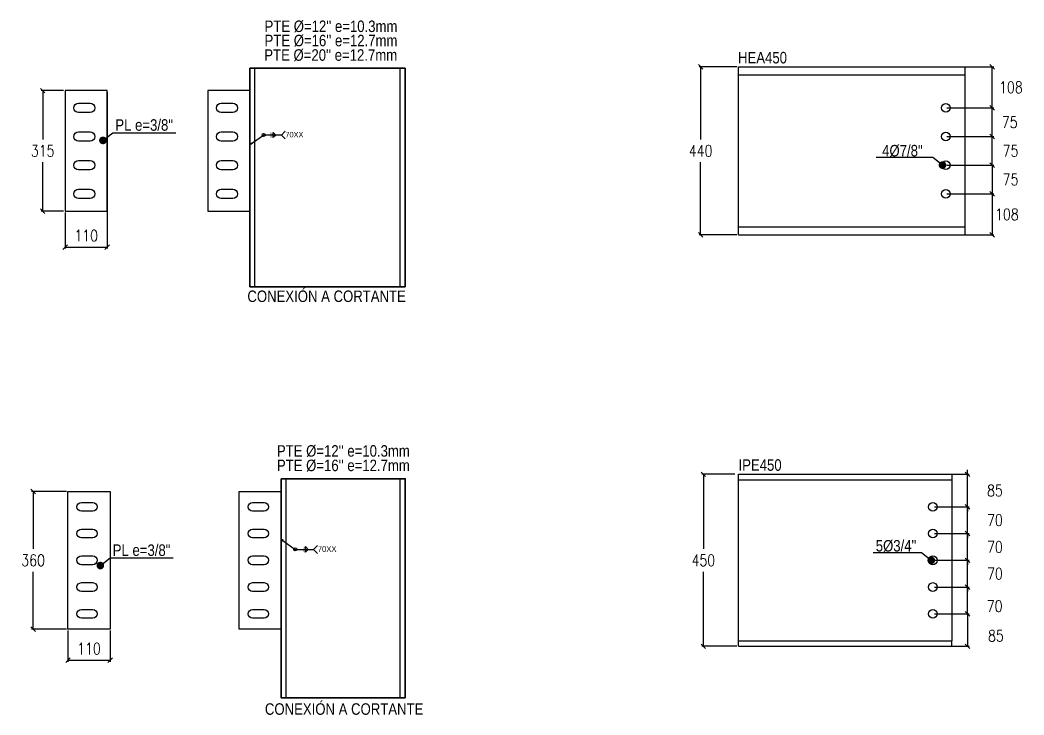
# Model space of a CAD drawing. Header units: millimetres. Extents: x -999 to 93225, y -17477 to 29086.
# Drawn here: x 12974 to 15599, y -8681 to -6863 of the extents above; entities that cross this region are included whole.
import ezdxf
from ezdxf.enums import TextEntityAlignment as Align

# ---------------------------------------------------------------- set-up
doc = ezdxf.new("R2010")
doc.units = ezdxf.units.MM
doc.header["$LTSCALE"] = 0.4
doc.layers.get('0').update_dxf_attribs({"color": 255})
for name, color, linetype in [('COTAS', 8, 'Continuous'), ('P-PLATINA', 6, 'Continuous'), ('perforaciones', 1, 'Continuous'), ('TITULO', 3, 'Continuous')]:
    doc.layers.add(name, color=color, linetype=linetype)
doc.layers.add('E_COLUMNAS-3', color=1, linetype='Continuous', lineweight=35)
doc.styles.add('Arial Narrow', font='', dxfattribs={"height": 0.2})
doc.styles.add('CNI_COTAS', font='romans.shx', dxfattribs={"width": 0.8})
doc.styles.add('ROMANS', font='DINGRAFO.SHX')
doc.styles.get('Arial Narrow').set_extended_font_data('Arial Narrow')
doc.dimstyles.new('1.1', dxfattribs={"dimscale": 0, "dimtxt": 15, "dimasz": 20, "dimexe": 2, "dimexo": 2, "dimgap": 7, "dimtad": 1, "dimdec": 0, "dimzin": 4, "dimdsep": 46, "dimtxsty": 'CNI_COTAS', "dimblk": 'DOTSMALL', "dimcen": 0, "dimclrd": 256, "dimclrt": 3, "dimadec": 0, "dimazin": 0, "dimtfac": 1, "dimtdec": 0, "dimtmove": 2, "dimatfit": 0, "dimldrblk": 'DOT', "dimfxl": 0.05, "dimtolj": 1, "dimtzin": 0, "dimarcsym": 1})
doc.dimstyles.new('1.4', dxfattribs={"dimscale": 0, "dimtxt": 30, "dimasz": 12, "dimexe": 4, "dimexo": 4, "dimgap": 15, "dimtad": 1, "dimdec": 0, "dimzin": 4, "dimdsep": 46, "dimtxsty": 'CNI_COTAS', "dimblk": 'OBLIQUE', "dimcen": -0.09, "dimclrd": 256, "dimclrt": 3, "dimadec": 0, "dimazin": 0, "dimtfac": 1, "dimtdec": 0, "dimtmove": 2, "dimatfit": 0, "dimldrblk": 'DOT', "dimfxl": 0.05, "dimtolj": 1, "dimtzin": 0, "dimarcsym": 0})

# ---------------------------------------------------------------- blocks, each defined once
blk = doc.blocks.new('_Oblique')
at = {"color": 0, "linetype": 'ByBlock', "lineweight": -2}
blk.add_line((-0.5, -0.5), (0.5, 0.5), dxfattribs=at)
blk = doc.blocks.new('*D679')
at = {"layer": 'COTAS', "color": 0, "lineweight": -2, "transparency": 16777216}
for p, q in [((13087.8, -7047.9), (13029, -7047.9)), ((13087.8, -7362.9), (13029, -7362.9))]:
    blk.add_line(p, q, dxfattribs=at)
at = {"layer": 'COTAS', "lineweight": -2, "transparency": 16777216}
for p, q in [((13033, -7047.9), (13033, -7175.4)), ((13033, -7362.9), (13033, -7235.4))]:
    blk.add_line(p, q, dxfattribs=at)
at = {"layer": 'Defpoints', "color": 0, "transparency": 16777216}
for p in [(13091.8, -7047.9), (13033, -7362.9), (13091.8, -7362.9)]:
    blk.add_point(p, dxfattribs=at)
at = {"layer": 'COTAS', "lineweight": -2, "transparency": 16777216, "xscale": 12, "yscale": 12, "zscale": 12}
for p, rotation in [((13033, -7047.9), 90), ((13033, -7362.9), 270)]:
    blk.add_blockref('_Oblique', p, dxfattribs=dict(at, rotation=rotation))
at = {"layer": 'COTAS', "color": 3, "transparency": 16777216, "insert": (13033, -7205.4), "char_height": 30, "attachment_point": 5, "rotation": 0.01, "style": 'CNI_COTAS'}
blk.add_mtext('\\A1;315', dxfattribs=at)
blk = doc.blocks.new('_Dot')
at = {"color": 0, "linetype": 'ByBlock', "lineweight": -2}
blk.add_line((-0.5, 0), (-1, 0), dxfattribs=at)
at = {"color": 0, "linetype": 'ByBlock', "const_width": 0.5}
blk.add_lwpolyline([(-0.25, 0, 1), (0.25, 0, 1)], format="xyb", close=True, dxfattribs=at)
blk = doc.blocks.new('*D680')
at = {"layer": 'COTAS', "color": 0, "lineweight": -2, "transparency": 16777216}
for p, q in [((13201.8, -7051.9), (13201.8, -7461.1)), ((13091.8, -7366.9), (13091.8, -7461.1))]:
    blk.add_line(p, q, dxfattribs=at)
at = {"layer": 'COTAS', "lineweight": -2, "transparency": 16777216}
blk.add_line((13091.8, -7457.1), (13201.8, -7457.1), dxfattribs=at)
at = {"layer": 'Defpoints', "color": 0, "transparency": 16777216}
for p in [(13201.8, -7047.9), (13091.8, -7362.9), (13201.8, -7457.1)]:
    blk.add_point(p, dxfattribs=at)
at = {"layer": 'COTAS', "lineweight": -2, "transparency": 16777216, "xscale": 12, "yscale": 12, "zscale": 12, "rotation": 180}
blk.add_blockref('_Oblique', (13091.8, -7457.1), dxfattribs=at)
at = {"layer": 'COTAS', "lineweight": -2, "transparency": 16777216, "xscale": 12, "yscale": 12, "zscale": 12}
blk.add_blockref('_Oblique', (13201.8, -7457.1), dxfattribs=at)
at = {"layer": 'COTAS', "color": 3, "transparency": 16777216, "insert": (13146.8, -7427.1), "char_height": 30, "attachment_point": 5, "style": 'CNI_COTAS'}
blk.add_mtext('\\A1;110', dxfattribs=at)
blk = doc.blocks.new('*D710')
at = {"layer": 'COTAS', "color": 0, "lineweight": -2, "transparency": 16777216}
for p, q in [((14848.6, -6985.4), (14749.6, -6985.4)), ((14848.6, -7425.4), (14749.6, -7425.4))]:
    blk.add_line(p, q, dxfattribs=at)
at = {"layer": 'COTAS', "lineweight": -2, "transparency": 16777216}
for p, q in [((14753.6, -6985.4), (14753.6, -7175.4)), ((14753.6, -7425.4), (14753.6, -7235.4))]:
    blk.add_line(p, q, dxfattribs=at)
at = {"layer": 'Defpoints', "color": 0, "transparency": 16777216}
for p in [(14753.6, -6985.4), (14852.6, -6985.4), (14852.6, -7425.4)]:
    blk.add_point(p, dxfattribs=at)
at = {"layer": 'COTAS', "lineweight": -2, "transparency": 16777216, "xscale": 12, "yscale": 12, "zscale": 12}
for p, rotation in [((14753.6, -6985.4), 90), ((14753.6, -7425.4), 270)]:
    blk.add_blockref('_Oblique', p, dxfattribs=dict(at, rotation=rotation))
at = {"layer": 'COTAS', "color": 3, "transparency": 16777216, "insert": (14753.6, -7205.4), "char_height": 30, "attachment_point": 5, "rotation": 0.01, "style": 'CNI_COTAS'}
blk.add_mtext('\\A1;440', dxfattribs=at)
blk = doc.blocks.new('_DotSmall')
at = {"color": 0, "linetype": 'ByBlock', "const_width": 0.5}
blk.add_lwpolyline([(-0.0625, 0, 1), (0.0625, 0, 1)], format="xyb", close=True, dxfattribs=at)
blk = doc.blocks.new('*D714')
at = {"layer": 'COTAS', "color": 0, "lineweight": -2, "transparency": 16777216}
for p, q in [((13095.2, -8096.6), (13004, -8096.6)), ((13095.2, -8456.6), (13004, -8456.6))]:
    blk.add_line(p, q, dxfattribs=at)
at = {"layer": 'COTAS', "lineweight": -2, "transparency": 16777216}
for p, q in [((13008, -8096.6), (13008, -8246.6)), ((13008, -8456.6), (13008, -8306.6))]:
    blk.add_line(p, q, dxfattribs=at)
at = {"layer": 'Defpoints', "color": 0, "transparency": 16777216}
for p in [(13099.2, -8096.6), (13008, -8456.6), (13099.2, -8456.6)]:
    blk.add_point(p, dxfattribs=at)
at = {"layer": 'COTAS', "lineweight": -2, "transparency": 16777216, "xscale": 12, "yscale": 12, "zscale": 12}
for p, rotation in [((13008, -8096.6), 90), ((13008, -8456.6), 270)]:
    blk.add_blockref('_Oblique', p, dxfattribs=dict(at, rotation=rotation))
at = {"layer": 'COTAS', "color": 3, "transparency": 16777216, "insert": (13008, -8276.6), "char_height": 30, "attachment_point": 5, "rotation": 0.01, "style": 'CNI_COTAS'}
blk.add_mtext('\\A1;360', dxfattribs=at)
blk = doc.blocks.new('*D715')
at = {"layer": 'COTAS', "color": 0, "lineweight": -2, "transparency": 16777216}
for p, q in [((13099.2, -8460.6), (13099.2, -8541.9)), ((13209.2, -8460.6), (13209.2, -8541.9))]:
    blk.add_line(p, q, dxfattribs=at)
at = {"layer": 'COTAS', "lineweight": -2, "transparency": 16777216}
blk.add_line((13099.2, -8537.9), (13209.2, -8537.9), dxfattribs=at)
at = {"layer": 'Defpoints', "color": 0, "transparency": 16777216}
for p in [(13099.2, -8456.6), (13209.2, -8456.6), (13209.2, -8537.9)]:
    blk.add_point(p, dxfattribs=at)
at = {"layer": 'COTAS', "lineweight": -2, "transparency": 16777216, "xscale": 12, "yscale": 12, "zscale": 12, "rotation": 180}
blk.add_blockref('_Oblique', (13099.2, -8537.9), dxfattribs=at)
at = {"layer": 'COTAS', "lineweight": -2, "transparency": 16777216, "xscale": 12, "yscale": 12, "zscale": 12}
blk.add_blockref('_Oblique', (13209.2, -8537.9), dxfattribs=at)
at = {"layer": 'COTAS', "color": 3, "transparency": 16777216, "insert": (13154.2, -8507.9), "char_height": 30, "attachment_point": 5, "style": 'CNI_COTAS'}
blk.add_mtext('\\A1;110', dxfattribs=at)
blk = doc.blocks.new('*D716')
at = {"layer": 'COTAS', "color": 0, "lineweight": -2, "transparency": 16777216}
for p, q in [((14843.3, -8051.6), (14756.7, -8051.6)), ((14848.6, -8501.6), (14756.7, -8501.6))]:
    blk.add_line(p, q, dxfattribs=at)
at = {"layer": 'COTAS', "lineweight": -2, "transparency": 16777216}
for p, q in [((14760.7, -8051.6), (14760.7, -8246.6)), ((14760.7, -8501.6), (14760.7, -8306.6))]:
    blk.add_line(p, q, dxfattribs=at)
at = {"layer": 'Defpoints', "color": 0, "transparency": 16777216}
for p in [(14760.7, -8051.6), (14847.3, -8051.6), (14852.6, -8501.6)]:
    blk.add_point(p, dxfattribs=at)
at = {"layer": 'COTAS', "lineweight": -2, "transparency": 16777216, "xscale": 12, "yscale": 12, "zscale": 12}
for p, rotation in [((14760.7, -8051.6), 90), ((14760.7, -8501.6), 270)]:
    blk.add_blockref('_Oblique', p, dxfattribs=dict(at, rotation=rotation))
at = {"layer": 'COTAS', "color": 3, "transparency": 16777216, "insert": (14760.7, -8276.6), "char_height": 30, "attachment_point": 5, "rotation": 0.01, "style": 'CNI_COTAS'}
blk.add_mtext('\\A1;450', dxfattribs=at)
blk = doc.blocks.new('SOLDADURA FILETE ALREDEDOR 1')
h = blk.add_hatch(color=256)
h.dxf.hatch_style = 1
h.paths.add_polyline_path([(4945.5, 3619.4), (4949.1, 3614.2), (4942.8, 3613.6)])
for p in [(4947.3, 3616.8), (5060.9, 3649.2)]:
    blk.add_line(p, (4993.7, 3649.2))
for points in [[(5030, 3649.2), (5030, 3659.2), (5040, 3649.2), (5030, 3639.2)], [(4942.8, 3613.6), (4945.5, 3619.4), (4949.1, 3614.2)]]:
    blk.add_lwpolyline(points, close=True)
blk.add_lwpolyline([(5075.7, 3634.4), (5060.9, 3649.2), (5075.7, 3664)])
blk.add_circle((4993.7, 3649.2), 5.81)
at = {"layer": 'TITULO', "style": 'ROMANS'}
for s, height, p in [('10', 7.5, (5017.8, 3650.9)), ('70XX', 21, (5076, 3640)), ('10', 7.5, (5017.8, 3640.2))]:
    blk.add_text(s, height=height, dxfattribs=at).set_placement(p)
blk = doc.blocks.new('SOLDADURA FILETE ALREDEDOR 1 DE 8 ESPEJO')
h = blk.add_hatch(color=256)
h.dxf.hatch_style = 1
h.paths.add_polyline_path([(13304.8, -8226.9), (13307.4, -8223.2), (13302.9, -8222.8)])
for p, q in [((13306.1, -8225), (13339.1, -8248.1)), ((13339.1, -8248.1), (13386.9, -8248.1))]:
    blk.add_line(p, q)
for points in [[(13302.9, -8222.8), (13304.8, -8226.9), (13307.4, -8223.2)], [(13365.3, -8248.1), (13365.3, -8240.9), (13372.4, -8248.1), (13365.3, -8255.2)]]:
    blk.add_lwpolyline(points, close=True)
blk.add_lwpolyline([(13397.4, -8258.5), (13386.9, -8248.1), (13397.4, -8237.6)])
blk.add_circle((13339.1, -8248.1), 4.13)
at = {"layer": 'TITULO', "style": 'ROMANS'}
for s, height, p in [('8', 5.33, (13360.7, -8247.1)), ('70XX', 14.92, (13397.9, -8254.6)), ('8', 5.33, (13360.7, -8255.3))]:
    blk.add_text(s, height=height, dxfattribs=at).set_placement(p)
blk = doc.blocks.new('*D771')
at = {"layer": 'COTAS', "color": 0, "lineweight": -2, "transparency": 16777216}
for p, q in [((15364.8, -8206.6), (15455.7, -8206.6)), ((15364.8, -8276.6), (15455.7, -8276.6))]:
    blk.add_line(p, q, dxfattribs=at)
at = {"layer": 'COTAS', "lineweight": -2, "transparency": 16777216}
for p, q in [((15451.7, -8206.6), (15451.7, -8194.6)), ((15451.7, -8276.6), (15451.7, -8206.6)), ((15451.7, -8276.6), (15451.7, -8288.6))]:
    blk.add_line(p, q, dxfattribs=at)
at = {"layer": 'Defpoints', "color": 0, "transparency": 16777216}
for p in [(15360.8, -8206.6), (15451.7, -8206.6), (15360.8, -8276.6)]:
    blk.add_point(p, dxfattribs=at)
at = {"layer": 'COTAS', "lineweight": -2, "transparency": 16777216, "xscale": 12, "yscale": 12, "zscale": 12}
for p, rotation in [((15451.7, -8206.6), 270), ((15451.7, -8276.6), 90)]:
    blk.add_blockref('_Oblique', p, dxfattribs=dict(at, rotation=rotation))
at = {"layer": 'COTAS', "color": 3, "transparency": 16777216, "insert": (15523.2, -8241.6), "char_height": 30, "attachment_point": 5, "rotation": 0.01, "style": 'CNI_COTAS'}
blk.add_mtext('\\A1;70', dxfattribs=at)
blk = doc.blocks.new('*D772')
at = {"layer": 'COTAS', "lineweight": -2, "transparency": 16777216}
for p, q in [((15451.7, -8276.6), (15451.7, -8264.6)), ((15451.7, -8346.6), (15451.7, -8276.6)), ((15451.7, -8346.6), (15451.7, -8358.6))]:
    blk.add_line(p, q, dxfattribs=at)
at = {"layer": 'COTAS', "color": 0, "lineweight": -2, "transparency": 16777216}
for p, q in [((15364.8, -8276.6), (15455.7, -8276.6)), ((15364.8, -8346.6), (15455.7, -8346.6))]:
    blk.add_line(p, q, dxfattribs=at)
at = {"layer": 'Defpoints', "color": 0, "transparency": 16777216}
for p in [(15360.8, -8276.6), (15451.7, -8276.6), (15360.8, -8346.6)]:
    blk.add_point(p, dxfattribs=at)
at = {"layer": 'COTAS', "lineweight": -2, "transparency": 16777216, "xscale": 12, "yscale": 12, "zscale": 12}
for p, rotation in [((15451.7, -8276.6), 270), ((15451.7, -8346.6), 90)]:
    blk.add_blockref('_Oblique', p, dxfattribs=dict(at, rotation=rotation))
at = {"layer": 'COTAS', "color": 3, "transparency": 16777216, "insert": (15523.2, -8311.6), "char_height": 30, "attachment_point": 5, "rotation": 0.01, "style": 'CNI_COTAS'}
blk.add_mtext('\\A1;70', dxfattribs=at)
blk = doc.blocks.new('*D773')
at = {"layer": 'COTAS', "color": 0, "lineweight": -2, "transparency": 16777216}
for p, q in [((15364.8, -8346.6), (15455.7, -8346.6)), ((15364.8, -8416.6), (15455.7, -8416.6))]:
    blk.add_line(p, q, dxfattribs=at)
at = {"layer": 'COTAS', "lineweight": -2, "transparency": 16777216}
blk.add_line((15451.7, -8416.6), (15451.7, -8346.6), dxfattribs=at)
at = {"layer": 'Defpoints', "color": 0, "transparency": 16777216}
for p in [(15360.8, -8346.6), (15451.7, -8346.6), (15360.8, -8416.6)]:
    blk.add_point(p, dxfattribs=at)
at = {"layer": 'COTAS', "lineweight": -2, "transparency": 16777216, "xscale": 12, "yscale": 12, "zscale": 12}
for p, rotation in [((15451.7, -8346.6), 90), ((15451.7, -8416.6), 270)]:
    blk.add_blockref('_Oblique', p, dxfattribs=dict(at, rotation=rotation))
at = {"layer": 'COTAS', "color": 3, "transparency": 16777216, "insert": (15522.5, -8396.6), "char_height": 30, "attachment_point": 5, "rotation": 0.01, "style": 'CNI_COTAS'}
blk.add_mtext('\\A1;70', dxfattribs=at)
blk = doc.blocks.new('*D774')
at = {"layer": 'COTAS', "color": 0, "lineweight": -2, "transparency": 16777216}
for p, q in [((15364.8, -8416.6), (15455.7, -8416.6)), ((15364.8, -8501.6), (15455.7, -8501.6))]:
    blk.add_line(p, q, dxfattribs=at)
at = {"layer": 'COTAS', "lineweight": -2, "transparency": 16777216}
blk.add_line((15451.7, -8416.6), (15451.7, -8501.6), dxfattribs=at)
at = {"layer": 'Defpoints', "color": 0, "transparency": 16777216}
for p in [(15360.8, -8416.6), (15360.8, -8501.6), (15451.7, -8501.6)]:
    blk.add_point(p, dxfattribs=at)
at = {"layer": 'COTAS', "lineweight": -2, "transparency": 16777216, "xscale": 12, "yscale": 12, "zscale": 12}
for p, rotation in [((15451.7, -8416.6), 90), ((15451.7, -8501.6), 270)]:
    blk.add_blockref('_Oblique', p, dxfattribs=dict(at, rotation=rotation))
at = {"layer": 'COTAS', "color": 3, "transparency": 16777216, "insert": (15525.7, -8474.1), "char_height": 30, "attachment_point": 5, "rotation": 0.01, "style": 'CNI_COTAS'}
blk.add_mtext('\\A1;85', dxfattribs=at)
blk = doc.blocks.new('*D775')
at = {"layer": 'COTAS', "color": 0, "lineweight": -2, "transparency": 16777216}
for p, q in [((15364.8, -8136.6), (15455.7, -8136.6)), ((15364.8, -8206.6), (15455.7, -8206.6))]:
    blk.add_line(p, q, dxfattribs=at)
at = {"layer": 'COTAS', "lineweight": -2, "transparency": 16777216}
for p, q in [((15451.7, -8136.6), (15451.7, -8124.6)), ((15451.7, -8206.6), (15451.7, -8136.6)), ((15451.7, -8206.6), (15451.7, -8218.6))]:
    blk.add_line(p, q, dxfattribs=at)
at = {"layer": 'Defpoints', "color": 0, "transparency": 16777216}
for p in [(15360.8, -8136.6), (15451.7, -8136.6), (15360.8, -8206.6)]:
    blk.add_point(p, dxfattribs=at)
at = {"layer": 'COTAS', "lineweight": -2, "transparency": 16777216, "xscale": 12, "yscale": 12, "zscale": 12}
for p, rotation in [((15451.7, -8136.6), 270), ((15451.7, -8206.6), 90)]:
    blk.add_blockref('_Oblique', p, dxfattribs=dict(at, rotation=rotation))
at = {"layer": 'COTAS', "color": 3, "transparency": 16777216, "insert": (15523.2, -8171.6), "char_height": 30, "attachment_point": 5, "rotation": 0.01, "style": 'CNI_COTAS'}
blk.add_mtext('\\A1;70', dxfattribs=at)
blk = doc.blocks.new('*D776')
at = {"layer": 'COTAS', "color": 0, "lineweight": -2, "transparency": 16777216}
for p, q in [((15364.8, -8051.6), (15455.7, -8051.6)), ((15364.8, -8136.6), (15455.7, -8136.6))]:
    blk.add_line(p, q, dxfattribs=at)
at = {"layer": 'COTAS', "lineweight": -2, "transparency": 16777216}
for p, q in [((15451.7, -8051.6), (15451.7, -8039.6)), ((15451.7, -8136.6), (15451.7, -8051.6)), ((15451.7, -8136.6), (15451.7, -8148.6))]:
    blk.add_line(p, q, dxfattribs=at)
at = {"layer": 'Defpoints', "color": 0, "transparency": 16777216}
for p in [(15360.8, -8051.6), (15451.7, -8051.6), (15360.8, -8136.6)]:
    blk.add_point(p, dxfattribs=at)
at = {"layer": 'COTAS', "lineweight": -2, "transparency": 16777216, "xscale": 12, "yscale": 12, "zscale": 12}
for p, rotation in [((15451.7, -8051.6), 270), ((15451.7, -8136.6), 90)]:
    blk.add_blockref('_Oblique', p, dxfattribs=dict(at, rotation=rotation))
at = {"layer": 'COTAS', "color": 3, "transparency": 16777216, "insert": (15523.2, -8094.1), "char_height": 30, "attachment_point": 5, "rotation": 0.01, "style": 'CNI_COTAS'}
blk.add_mtext('\\A1;85', dxfattribs=at)
blk = doc.blocks.new('*D787')
at = {"layer": 'COTAS', "color": 0, "lineweight": -2, "transparency": 16777216}
for p, q in [((15397.8, -7167.9), (15519.9, -7167.9)), ((15397.8, -7242.9), (15519.9, -7242.9))]:
    blk.add_line(p, q, dxfattribs=at)
at = {"layer": 'COTAS', "lineweight": -2, "transparency": 16777216}
blk.add_line((15515.9, -7242.9), (15515.9, -7167.9), dxfattribs=at)
at = {"layer": 'Defpoints', "color": 0, "transparency": 16777216}
for p in [(15393.8, -7167.9), (15515.9, -7167.9), (15393.8, -7242.9)]:
    blk.add_point(p, dxfattribs=at)
at = {"layer": 'COTAS', "lineweight": -2, "transparency": 16777216, "xscale": 12, "yscale": 12, "zscale": 12}
for p, rotation in [((15515.9, -7167.9), 90), ((15515.9, -7242.9), 270)]:
    blk.add_blockref('_Oblique', p, dxfattribs=dict(at, rotation=rotation))
at = {"layer": 'COTAS', "color": 3, "transparency": 16777216, "insert": (15563.9, -7205.4), "char_height": 30, "attachment_point": 5, "rotation": 0.01, "style": 'CNI_COTAS'}
blk.add_mtext('\\A1;75', dxfattribs=at)
blk = doc.blocks.new('*D788')
at = {"layer": 'COTAS', "color": 0, "lineweight": -2, "transparency": 16777216}
for p, q in [((15397.8, -7092.9), (15519.9, -7092.9)), ((15397.8, -7167.9), (15519.9, -7167.9))]:
    blk.add_line(p, q, dxfattribs=at)
at = {"layer": 'COTAS', "lineweight": -2, "transparency": 16777216}
blk.add_line((15515.9, -7167.9), (15515.9, -7092.9), dxfattribs=at)
at = {"layer": 'Defpoints', "color": 0, "transparency": 16777216}
for p in [(15393.8, -7092.9), (15515.9, -7092.9), (15393.8, -7167.9)]:
    blk.add_point(p, dxfattribs=at)
at = {"layer": 'COTAS', "lineweight": -2, "transparency": 16777216, "xscale": 12, "yscale": 12, "zscale": 12}
for p, rotation in [((15515.9, -7092.9), 90), ((15515.9, -7167.9), 270)]:
    blk.add_blockref('_Oblique', p, dxfattribs=dict(at, rotation=rotation))
at = {"layer": 'COTAS', "color": 3, "transparency": 16777216, "insert": (15561.8, -7130.4), "char_height": 30, "attachment_point": 5, "rotation": 0.01, "style": 'CNI_COTAS'}
blk.add_mtext('\\A1;75', dxfattribs=at)
blk = doc.blocks.new('*D789')
at = {"layer": 'COTAS', "color": 0, "lineweight": -2, "transparency": 16777216}
for p, q in [((15397.8, -6985.4), (15519.9, -6985.4)), ((15397.8, -7092.9), (15519.9, -7092.9))]:
    blk.add_line(p, q, dxfattribs=at)
at = {"layer": 'COTAS', "lineweight": -2, "transparency": 16777216}
blk.add_line((15515.9, -7092.9), (15515.9, -6985.4), dxfattribs=at)
at = {"layer": 'Defpoints', "color": 0, "transparency": 16777216}
for p in [(15393.8, -6985.4), (15515.9, -6985.4), (15393.8, -7092.9)]:
    blk.add_point(p, dxfattribs=at)
at = {"layer": 'COTAS', "lineweight": -2, "transparency": 16777216, "xscale": 12, "yscale": 12, "zscale": 12}
for p, rotation in [((15515.9, -6985.4), 90), ((15515.9, -7092.9), 270)]:
    blk.add_blockref('_Oblique', p, dxfattribs=dict(at, rotation=rotation))
at = {"layer": 'COTAS', "color": 3, "transparency": 16777216, "insert": (15564.9, -7039.2), "char_height": 30, "attachment_point": 5, "rotation": 0.01, "style": 'CNI_COTAS'}
blk.add_mtext('\\A1;108', dxfattribs=at)
blk = doc.blocks.new('*D790')
at = {"layer": 'COTAS', "color": 0, "lineweight": -2, "transparency": 16777216}
for p, q in [((15397.8, -7242.9), (15519.9, -7242.9)), ((15397.8, -7317.9), (15519.9, -7317.9))]:
    blk.add_line(p, q, dxfattribs=at)
at = {"layer": 'COTAS', "lineweight": -2, "transparency": 16777216}
blk.add_line((15515.9, -7242.9), (15515.9, -7317.9), dxfattribs=at)
at = {"layer": 'Defpoints', "color": 0, "transparency": 16777216}
for p in [(15393.8, -7242.9), (15393.8, -7317.9), (15515.9, -7317.9)]:
    blk.add_point(p, dxfattribs=at)
at = {"layer": 'COTAS', "lineweight": -2, "transparency": 16777216, "xscale": 12, "yscale": 12, "zscale": 12}
for p, rotation in [((15515.9, -7242.9), 90), ((15515.9, -7317.9), 270)]:
    blk.add_blockref('_Oblique', p, dxfattribs=dict(at, rotation=rotation))
at = {"layer": 'COTAS', "color": 3, "transparency": 16777216, "insert": (15563.9, -7280.4), "char_height": 30, "attachment_point": 5, "rotation": 0.01, "style": 'CNI_COTAS'}
blk.add_mtext('\\A1;75', dxfattribs=at)
blk = doc.blocks.new('*D786')
at = {"layer": 'COTAS', "color": 0, "lineweight": -2, "transparency": 16777216}
for p, q in [((15397.8, -7317.9), (15519.9, -7317.9)), ((15397.8, -7425.4), (15519.9, -7425.4))]:
    blk.add_line(p, q, dxfattribs=at)
at = {"layer": 'COTAS', "lineweight": -2, "transparency": 16777216}
blk.add_line((15515.9, -7317.9), (15515.9, -7425.4), dxfattribs=at)
at = {"layer": 'Defpoints', "color": 0, "transparency": 16777216}
for p in [(15393.8, -7317.9), (15393.8, -7425.4), (15515.9, -7425.4)]:
    blk.add_point(p, dxfattribs=at)
at = {"layer": 'COTAS', "lineweight": -2, "transparency": 16777216, "xscale": 12, "yscale": 12, "zscale": 12}
for p, rotation in [((15515.9, -7317.9), 90), ((15515.9, -7425.4), 270)]:
    blk.add_blockref('_Oblique', p, dxfattribs=dict(at, rotation=rotation))
at = {"layer": 'COTAS', "color": 3, "transparency": 16777216, "insert": (15554.3, -7371.7), "char_height": 30, "attachment_point": 5, "rotation": 0.01, "style": 'CNI_COTAS'}
blk.add_mtext('\\A1;108', dxfattribs=at)
blk = doc.blocks.new('TUBO OP1')
at = {"layer": 'COTAS', "ltscale": 0.0004}
for p, q in [((22629.8, -3642.8), (22629.8, -3070)), ((23009.8, -3642.8), (23009.8, -3070))]:
    blk.add_line(p, q, dxfattribs=at)
at = {"layer": 'E_COLUMNAS-3', "extrusion": (0, 1, -2.22045e-16)}
for p, q in [((22616.8, -3642.8), (22616.8, -3070)), ((23022.8, -3070), (23022.8, -3642.8))]:
    blk.add_line(p, q, dxfattribs=at)
at = {"layer": 'E_COLUMNAS-3'}
for p, q in [((23022.8, -3070), (22616.8, -3070)), ((23022.8, -3642.8), (22616.8, -3642.8))]:
    blk.add_line(p, q, dxfattribs=at)
blk = doc.blocks.new('TUBO OP2')
at = {"layer": 'COTAS', "ltscale": 0.0004}
for p, q in [((11933.5, -5821.9), (11933.5, -5249.1)), ((12231.5, -5821.9), (12231.5, -5249.1))]:
    blk.add_line(p, q, dxfattribs=at)
at = {"layer": 'E_COLUMNAS-3'}
blk.add_polyline3d([(11920.5, -5249.1, 0), (12244.5, -5249.1, 0), (12244.5, -5821.9, 0), (11920.5, -5821.9, 0)], close=True, dxfattribs=at)

msp = doc.modelspace()

# ---------------------------------------------------------------- linework, layer by layer
at = {"color": 2, "linetype": 'Continuous'}
for p, q in [((14852.6, -7425.4), (14852.6, -6985.4)), ((14852.6, -6985.4), (15444.8, -6985.4)), ((14852.6, -7006.4), (15444.8, -7006.4)), ((15444.8, -6985.4), (15444.8, -7425.4)), ((14852.6, -7404.4), (15444.8, -7404.4)), ((14852.6, -7425.4), (15444.8, -7425.4)), ((14852.6, -8501.6), (14852.6, -8051.6)), ((14852.6, -8051.6), (15410.8, -8051.6)), ((15410.8, -8051.6), (15410.8, -8487)), ((14852.6, -8066.2), (15410.8, -8066.2)), ((14852.6, -8487), (15410.8, -8487)), ((14852.6, -8501.6), (15410.8, -8501.6)), ((15410.8, -8501.6), (15410.8, -8487))]:
    msp.add_line(p, q, dxfattribs=at)
at = {"layer": 'P-PLATINA', "linetype": 'Continuous'}
for points in [[(13201.8, -7047.9), (13191.8, -7047.9), (13091.8, -7047.9), (13091.8, -7362.9), (13201.8, -7362.9)], [(13209.2, -8456.6), (13199.2, -8456.6), (13099.2, -8456.6), (13099.2, -8096.6), (13199.2, -8096.6), (13209.2, -8096.6)]]:
    msp.add_lwpolyline(points, close=True, dxfattribs=at)
for points in [[(13575.1, -7047.9), (13565.1, -7047.9), (13465.1, -7047.9), (13465.1, -7362.9), (13565.1, -7362.9), (13575.1, -7362.9)], [(13140.8, -7105.4), (13126.8, -7105.4), (13122, -7104.5), (13117.9, -7101.8), (13115.2, -7097.7), (13114.3, -7092.9), (13115.2, -7088.1), (13117.9, -7084.1), (13122, -7081.4), (13126.8, -7080.4), (13129.9, -7080.4)], [(13126.8, -7080.4), (13156.8, -7080.4), (13161.6, -7081.4), (13165.6, -7084.1), (13168.3, -7088.1), (13169.3, -7092.9), (13168.3, -7097.7), (13165.6, -7101.8), (13161.6, -7104.5), (13156.8, -7105.4), (13140.8, -7105.4)], [(13503.2, -7105.4), (13500.1, -7105.4), (13495.3, -7104.5), (13491.2, -7101.8), (13488.5, -7097.7), (13487.6, -7092.9), (13488.5, -7088.1), (13491.2, -7084.1), (13495.3, -7081.4), (13500.1, -7080.4), (13503.2, -7080.4)], [(13500.1, -7080.4), (13530.1, -7080.4), (13534.8, -7081.4), (13538.9, -7084.1), (13541.6, -7088.1), (13542.6, -7092.9), (13541.6, -7097.7), (13538.9, -7101.8), (13534.8, -7104.5), (13530.1, -7105.4), (13500.1, -7105.4)], [(13140.8, -7180.4), (13126.8, -7180.4), (13122, -7179.5), (13117.9, -7176.8), (13115.2, -7172.7), (13114.3, -7167.9), (13115.2, -7163.1), (13117.9, -7159.1), (13122, -7156.4), (13126.8, -7155.4), (13140.8, -7155.4)], [(13140.8, -7155.4), (13156.8, -7155.4), (13161.6, -7156.4), (13165.6, -7159.1), (13168.3, -7163.1), (13169.3, -7167.9), (13168.3, -7172.7), (13165.6, -7176.8), (13161.6, -7179.5), (13156.8, -7180.4), (13140.8, -7180.4)], [(13503.2, -7180.4), (13500.1, -7180.4), (13495.3, -7179.5), (13491.2, -7176.8), (13488.5, -7172.7), (13487.6, -7167.9), (13488.5, -7163.1), (13491.2, -7159.1), (13495.3, -7156.4), (13500.1, -7155.4), (13503.2, -7155.4)], [(13500.1, -7155.4), (13530.1, -7155.4), (13534.8, -7156.4), (13538.9, -7159.1), (13541.6, -7163.1), (13542.6, -7167.9), (13541.6, -7172.7), (13538.9, -7176.8), (13534.8, -7179.5), (13530.1, -7180.4), (13500.1, -7180.4)], [(13140.8, -7255.4), (13126.8, -7255.4), (13122, -7254.5), (13117.9, -7251.8), (13115.2, -7247.7), (13114.3, -7242.9), (13115.2, -7238.1), (13117.9, -7234.1), (13122, -7231.4), (13126.8, -7230.4), (13140.8, -7230.4)], [(13140.8, -7230.4), (13156.8, -7230.4), (13161.6, -7231.4), (13165.6, -7234.1), (13168.3, -7238.1), (13169.3, -7242.9), (13168.3, -7247.7), (13165.6, -7251.8), (13161.6, -7254.5), (13156.8, -7255.4), (13140.8, -7255.4)], [(13503.2, -7255.4), (13500.1, -7255.4), (13495.3, -7254.5), (13491.2, -7251.8), (13488.5, -7247.7), (13487.6, -7242.9), (13488.5, -7238.1), (13491.2, -7234.1), (13495.3, -7231.4), (13500.1, -7230.4), (13503.2, -7230.4)], [(13500.1, -7230.4), (13530.1, -7230.4), (13534.8, -7231.4), (13538.9, -7234.1), (13541.6, -7238.1), (13542.6, -7242.9), (13541.6, -7247.7), (13538.9, -7251.8), (13534.8, -7254.5), (13530.1, -7255.4), (13500.1, -7255.4)], [(13140.8, -7330.4), (13126.8, -7330.4), (13122, -7329.5), (13117.9, -7326.8), (13115.2, -7322.7), (13114.3, -7317.9), (13115.2, -7313.1), (13117.9, -7309.1), (13122, -7306.4), (13126.8, -7305.4), (13140.8, -7305.4)], [(13140.8, -7305.4), (13156.8, -7305.4), (13161.6, -7306.4), (13165.6, -7309.1), (13168.3, -7313.1), (13169.3, -7317.9), (13168.3, -7322.7), (13165.6, -7326.8), (13161.6, -7329.5), (13156.8, -7330.4), (13140.8, -7330.4)], [(13530.1, -7330.4), (13500.1, -7330.4), (13495.3, -7329.5), (13491.2, -7326.8), (13488.5, -7322.7), (13487.6, -7317.9), (13488.5, -7313.1), (13491.2, -7309.1), (13495.3, -7306.4), (13500.1, -7305.4), (13530.1, -7305.4)], [(13526.9, -7305.4), (13530.1, -7305.4), (13534.8, -7306.4), (13538.9, -7309.1), (13541.6, -7313.1), (13542.6, -7317.9), (13541.6, -7322.7), (13538.9, -7326.8), (13534.8, -7329.5), (13530.1, -7330.4), (13526.9, -7330.4)], [(13657.1, -8456.6), (13647.1, -8456.6), (13547.1, -8456.6), (13547.1, -8096.6), (13647.1, -8096.6), (13657.1, -8096.6)], [(13138.5, -8148.1), (13134.2, -8148.1), (13129.8, -8147.2), (13126, -8144.7), (13123.5, -8141), (13122.7, -8136.6), (13123.5, -8132.2), (13126, -8128.5), (13129.8, -8126), (13134.2, -8125.1), (13138.5, -8125.1)], [(13134.2, -8125.1), (13164.2, -8125.1), (13168.6, -8126), (13172.3, -8128.5), (13174.8, -8132.2), (13175.7, -8136.6), (13174.8, -8141), (13172.3, -8144.7), (13168.6, -8147.2), (13164.2, -8148.1), (13134.2, -8148.1)], [(13586.4, -8148.1), (13582.1, -8148.1), (13577.6, -8147.2), (13573.9, -8144.7), (13571.4, -8141), (13570.6, -8136.6), (13571.4, -8132.2), (13573.9, -8128.5), (13577.6, -8126), (13582.1, -8125.1), (13586.4, -8125.1)], [(13582.1, -8125.1), (13612.1, -8125.1), (13616.5, -8126), (13620.2, -8128.5), (13622.7, -8132.2), (13623.6, -8136.6), (13622.7, -8141), (13620.2, -8144.7), (13616.5, -8147.2), (13612.1, -8148.1), (13582.1, -8148.1)], [(13138.5, -8218.1), (13134.2, -8218.1), (13129.8, -8217.2), (13126, -8214.7), (13123.5, -8211), (13122.7, -8206.6), (13123.5, -8202.2), (13126, -8198.5), (13129.8, -8196), (13134.2, -8195.1), (13138.5, -8195.1)], [(13134.2, -8195.1), (13164.2, -8195.1), (13168.6, -8196), (13172.3, -8198.5), (13174.8, -8202.2), (13175.7, -8206.6), (13174.8, -8211), (13172.3, -8214.7), (13168.6, -8217.2), (13164.2, -8218.1), (13134.2, -8218.1)], [(13586.4, -8218.1), (13582.1, -8218.1), (13577.6, -8217.2), (13573.9, -8214.7), (13571.4, -8211), (13570.6, -8206.6), (13571.4, -8202.2), (13573.9, -8198.5), (13577.6, -8196), (13582.1, -8195.1), (13586.4, -8195.1)], [(13582.1, -8195.1), (13612.1, -8195.1), (13616.5, -8196), (13620.2, -8198.5), (13622.7, -8202.2), (13623.6, -8206.6), (13622.7, -8211), (13620.2, -8214.7), (13616.5, -8217.2), (13612.1, -8218.1), (13582.1, -8218.1)], [(13138.5, -8288.1), (13134.2, -8288.1), (13129.8, -8287.2), (13126, -8284.7), (13123.5, -8281), (13122.7, -8276.6), (13123.5, -8272.2), (13126, -8268.5), (13129.8, -8266), (13134.2, -8265.1), (13138.5, -8265.1)], [(13134.2, -8265.1), (13164.2, -8265.1), (13168.6, -8266), (13172.3, -8268.5), (13174.8, -8272.2), (13175.7, -8276.6), (13174.8, -8281), (13172.3, -8284.7), (13168.6, -8287.2), (13164.2, -8288.1), (13134.2, -8288.1)], [(13586.4, -8288.1), (13582.1, -8288.1), (13577.6, -8287.2), (13573.9, -8284.7), (13571.4, -8281), (13570.6, -8276.6), (13571.4, -8272.2), (13573.9, -8268.5), (13577.6, -8266), (13582.1, -8265.1), (13586.4, -8265.1)], [(13582.1, -8265.1), (13612.1, -8265.1), (13616.5, -8266), (13620.2, -8268.5), (13622.7, -8272.2), (13623.6, -8276.6), (13622.7, -8281), (13620.2, -8284.7), (13616.5, -8287.2), (13612.1, -8288.1), (13582.1, -8288.1)], [(13164.2, -8358.1), (13134.2, -8358.1), (13129.8, -8357.2), (13126, -8354.7), (13123.5, -8351), (13122.7, -8346.6), (13123.5, -8342.2), (13126, -8338.5), (13129.8, -8336), (13134.2, -8335.1), (13164.2, -8335.1)], [(13159.8, -8335.1), (13164.2, -8335.1), (13168.6, -8336), (13172.3, -8338.5), (13174.8, -8342.2), (13175.7, -8346.6), (13174.8, -8351), (13172.3, -8354.7), (13168.6, -8357.2), (13164.2, -8358.1), (13159.8, -8358.1)], [(13612.1, -8358.1), (13582.1, -8358.1), (13577.6, -8357.2), (13573.9, -8354.7), (13571.4, -8351), (13570.6, -8346.6), (13571.4, -8342.2), (13573.9, -8338.5), (13577.6, -8336), (13582.1, -8335.1), (13612.1, -8335.1)], [(13607.7, -8335.1), (13612.1, -8335.1), (13616.5, -8336), (13620.2, -8338.5), (13622.7, -8342.2), (13623.6, -8346.6), (13622.7, -8351), (13620.2, -8354.7), (13616.5, -8357.2), (13612.1, -8358.1), (13607.7, -8358.1)], [(13164.2, -8428.1), (13134.2, -8428.1), (13129.8, -8427.2), (13126, -8424.7), (13123.5, -8421), (13122.7, -8416.6), (13123.5, -8412.2), (13126, -8408.5), (13129.8, -8406), (13134.2, -8405.1), (13164.2, -8405.1)], [(13159.8, -8405.1), (13164.2, -8405.1), (13168.6, -8406), (13172.3, -8408.5), (13174.8, -8412.2), (13175.7, -8416.6), (13174.8, -8421), (13172.3, -8424.7), (13168.6, -8427.2), (13164.2, -8428.1), (13159.8, -8428.1)], [(13612.1, -8428.1), (13582.1, -8428.1), (13577.6, -8427.2), (13573.9, -8424.7), (13571.4, -8421), (13570.6, -8416.6), (13571.4, -8412.2), (13573.9, -8408.5), (13577.6, -8406), (13582.1, -8405.1), (13612.1, -8405.1)], [(13607.7, -8405.1), (13612.1, -8405.1), (13616.5, -8406), (13620.2, -8408.5), (13622.7, -8412.2), (13623.6, -8416.6), (13622.7, -8421), (13620.2, -8424.7), (13616.5, -8427.2), (13612.1, -8428.1), (13607.7, -8428.1)]]:
    msp.add_lwpolyline(points, dxfattribs=at)
at = {"layer": 'perforaciones'}
for centre in [(15394.8, -7092.9), (15394.8, -7167.9), (15394.8, -7242.9), (15394.8, -7317.9), (15360.8, -8136.6), (15360.8, -8206.6), (15360.8, -8276.6), (15360.8, -8346.6), (15360.8, -8416.6)]:
    msp.add_circle(centre, 11.5, dxfattribs=at)

# ---------------------------------------------------------------- block references
at = {"xscale": 0.6899231572736597, "yscale": 0.6899231572736597, "zscale": 0.6899231572736597}
msp.add_blockref('SOLDADURA FILETE ALREDEDOR 1', (10165.6, -9681.6), dxfattribs=at)
msp.add_blockref('SOLDADURA FILETE ALREDEDOR 1 DE 8 ESPEJO', (354.6, 0))
at = {"layer": 'COTAS'}
for name, p in [('TUBO OP1', (-9041.8, -3918.7)), ('TUBO OP2', (1736.5, -2814.3))]:
    msp.add_blockref(name, p, dxfattribs=at)

# ---------------------------------------------------------------- texts
at = {"color": 96, "style": 'Arial Narrow'}
for s, p in [("PTE Ø=12'' e=10.3mm", (13786.9, -6879.5)), ("PTE Ø=16'' e=12.7mm", (13786.9, -6916.8)), ("PTE Ø=20'' e=12.7mm", (13786.3, -6954.7)), ('HEA450', (14915.4, -6961.6)), ('PL e=3/8"', (13298.4, -7137.8)), ('4%%C7/8"', (15281.2, -7204.9)), ('CONEXIÓN A CORTANTE', (13775.5, -7585.8)), ("PTE Ø=12'' e=10.3mm", (13819.3, -7990.4)), ("PTE Ø=16'' e=12.7mm", (13819.3, -8028.3)), ('IPE450', (14909, -8027.3)), ('PL e=3/8"', (13291.6, -8250.1)), ('5%%C3/4"', (15264.4, -8238.6)), ('CONEXIÓN A CORTANTE', (13821.3, -8665.7))]:
    msp.add_text(s, height=30, dxfattribs=at).set_placement(p, align=Align.MIDDLE_CENTER)

# ---------------------------------------------------------------- dimensions: what is measured, and where the dimension line sits
at = {"layer": 'COTAS'}
for base, p1, p2, picture, middle in [((14753.6, -6985.4), (14852.6, -7425.4), (14852.6, -6985.4), '*D710', (14753.6, -7205.4)), ((13033, -7362.9), (13091.8, -7047.9), (13091.8, -7362.9), '*D679', (13033, -7205.4)), ((14760.7, -8051.6), (14852.6, -8501.6), (14847.3, -8051.6), '*D716', (14760.7, -8276.6)), ((15451.7, -8051.6), (15360.8, -8136.6), (15360.8, -8051.6), '*D776', (15523.2, -8094.1)), ((13008, -8456.6), (13099.2, -8096.6), (13099.2, -8456.6), '*D714', (13008, -8276.6)), ((15451.7, -8136.6), (15360.8, -8206.6), (15360.8, -8136.6), '*D775', (15523.2, -8171.6)), ((15451.7, -8206.6), (15360.8, -8276.6), (15360.8, -8206.6), '*D771', (15523.2, -8241.6)), ((15451.7, -8276.6), (15360.8, -8346.6), (15360.8, -8276.6), '*D772', (15523.2, -8311.6))]:
    dim = msp.add_linear_dim(base=base, p1=p1, p2=p2, angle=90, dimstyle='1.4', override={"dimscale": 1}, dxfattribs=at)
    dim.commit()
    dim.dimension.update_dxf_attribs({"geometry": picture, "text_midpoint": middle, "text_rotation": 0.01})
for base, p1, p2, picture, middle in [((15515.8654799, -6985.4267955), (15393.7520516, -7092.9267955), (15393.7520516, -6985.4267955), '*D789', (15564.8967007, -7039.1767955)), ((15515.9, -7092.9), (15393.8, -7167.9), (15393.8, -7092.9), '*D788', (15561.8, -7130.4)), ((15515.9, -7167.9), (15393.8, -7242.9), (15393.8, -7167.9), '*D787', (15563.9, -7205.4)), ((15515.9, -7317.9), (15393.8, -7242.9), (15393.8, -7317.9), '*D790', (15563.9, -7280.4)), ((15515.8654799, -7425.4267955), (15393.7520516, -7317.9267955), (15393.7520516, -7425.4267955), '*D786', (15554.3481084, -7371.6767955)), ((15451.7, -8346.6), (15360.8, -8416.6), (15360.8, -8346.6), '*D773', (15522.5, -8396.6)), ((15451.7, -8501.6), (15360.8, -8416.6), (15360.8, -8501.6), '*D774', (15525.7, -8474.1))]:
    dim = msp.add_linear_dim(base=base, p1=p1, p2=p2, angle=90, dimstyle='1.4', override={"dimscale": 1}, dxfattribs=at)
    dim.commit()
    dim.dimension.update_dxf_attribs({"geometry": picture, "text_midpoint": middle, "dimtype": 160, "text_rotation": 0.01})
for base, p1, p2, picture, middle in [((13201.8, -7457.1), (13091.8, -7362.9), (13201.8, -7047.9), '*D680', (13146.8, -7427.1)), ((13209.2, -8537.9), (13099.2, -8456.6), (13209.2, -8456.6), '*D715', (13154.2, -8507.9))]:
    dim = msp.add_linear_dim(base=base, p1=p1, p2=p2, dimstyle='1.4', override={"dimscale": 1}, dxfattribs=at)
    dim.commit()
    dim.dimension.update_dxf_attribs({"geometry": picture, "text_midpoint": middle})

# ---------------------------------------------------------------- leaders
for points in [[(13190.6, -7178.1), (13216.2, -7158.2), (13380.8, -7158.2)], [(15386, -7242.7), (15360.5, -7222.7), (15212.6, -7222.9)], [(15356.7, -8276.8), (15331.2, -8256.8), (15204.7, -8256.8)], [(13183.8, -8290.4), (13209.4, -8270.5), (13374, -8270.5)]]:
    msp.add_leader(points, dimstyle='1.1', override={"dimscale": 1}, dxfattribs=at)

doc.saveas('drawing.dxf')
